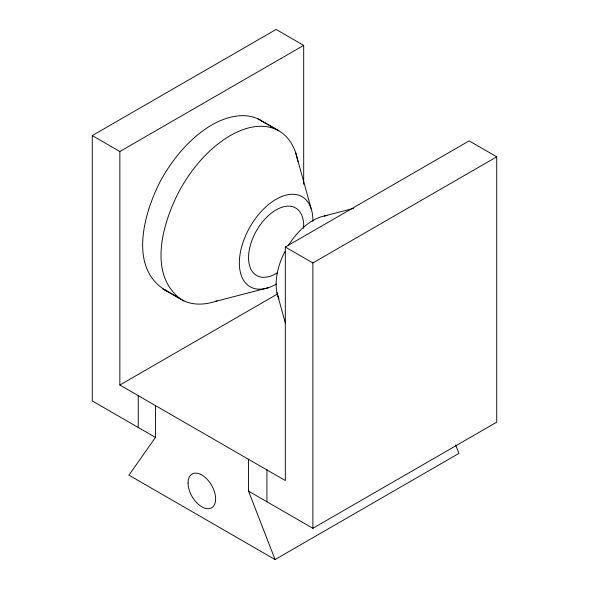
<?xml version="1.0" encoding="UTF-8"?>
<svg xmlns="http://www.w3.org/2000/svg" width="589" height="589" viewBox="0 0 589 589"><rect width="100%" height="100%" fill="white"/><g stroke="black" fill="none" stroke-linecap="round" stroke-linejoin="round"><path stroke-width="0.88" d="M455.599 444.864L458.912 453.412L275.078 559.55L128.917 475.168L155.452 437.413L155.452 405.578M275.078 559.55L248.543 491.16L248.543 459.317M266.927 501.776L266.927 469.934M155.452 437.413L92.274 400.94L92.274 135.588L276.116 29.45L303.688 45.368L303.688 184.188M92.274 135.588L119.854 151.513L303.688 45.368M119.854 151.513L119.854 385.022L285.312 480.543L285.312 247.034L469.146 140.896L496.726 156.814L496.726 422.166L312.884 528.311L248.543 491.16M285.312 247.034L312.884 262.959L496.726 156.814M119.854 385.022L277.426 294.044M311.088 208.44L295.73 152.772C292.497 143.48 286.571 134.609 277.559 130.176L257.93 118.801C241.394 111.542 222.635 117.999 208.197 127.143C187.898 140.418 172.143 159.715 160.561 180.852C144.533 211.598 128.292 266.581 164.368 289.604L183.996 300.972C194.466 305.625 206.577 304.697 217.135 300.795M324.23 216.023L353.503 208.41M215.788 301.347L268.451 287.675M167.04 290.833L164.368 289.604M278.906 130.758L257.93 118.801M163.02 289.015L183.996 300.972M277.559 130.176C261.715 121.989 242.661 127.894 228.37 136.758C207.865 149.363 191.926 168.439 180.227 189.283C163.352 220.61 146.565 274.231 181.405 299.632M262.952 121.864L264.218 122.63M260.522 120.149L262.319 121.474M276.926 292.571L285.378 323.162M295.73 152.772L297.946 161.585M312.884 262.959L312.884 528.311M138.238 395.631L138.238 427.474M278.921 298.829A52.001 30.024 -60 0 1 284.914 251.547M288.271 245.635A52.001 30.024 -60 0 1 326.939 215.611M277.559 272.692A38.999 22.515 -60 0 1 248.543 257.93A38.999 22.515 -60 0 1 277.08 209.353A38.999 22.515 -60 0 1 303.607 228.355M276.418 284.008A52.001 30.024 -60 0 1 239.348 262.863A52.001 30.024 -60 0 1 276.58 199.008A52.001 30.024 -60 0 1 312.877 221.479M188.046 482.958A19.496 11.257 60 0 0 208.727 508.69A19.496 11.257 60 0 0 208.727 481.11A19.496 11.257 60 0 0 188.046 482.958"/></g></svg>
